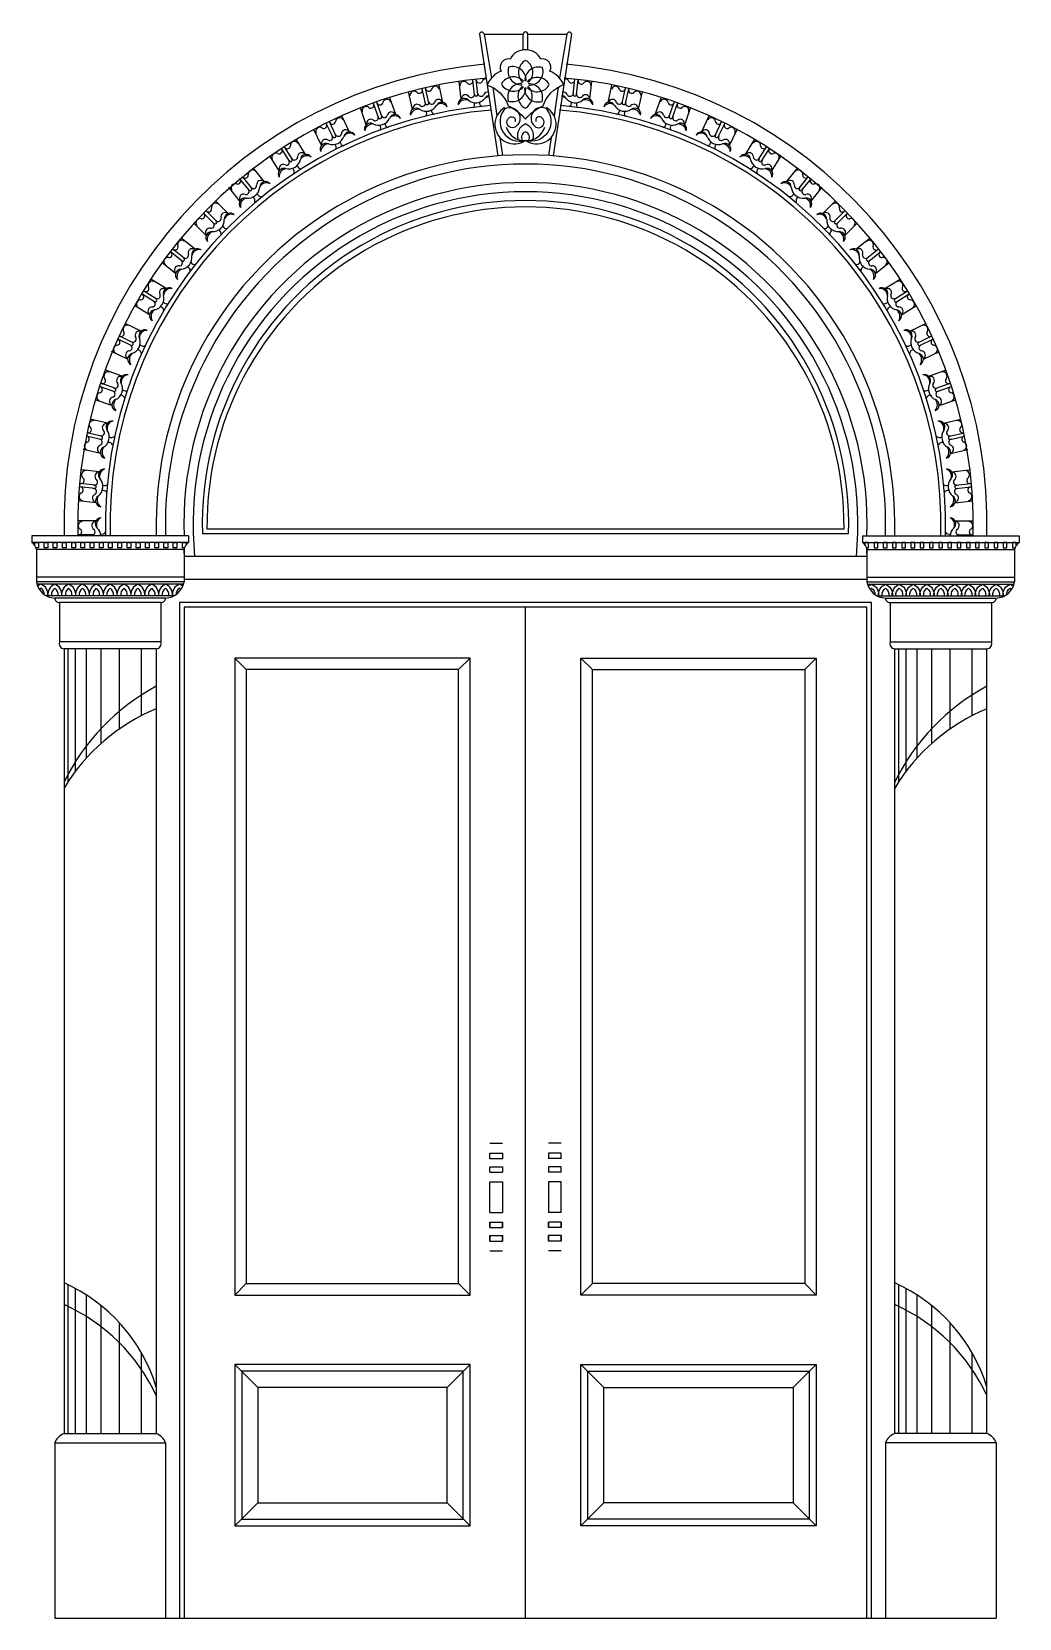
# Model space of a CAD drawing. Header units: metres. Extents: x 19274 to 21421, y 101 to 3549.
import ezdxf

# ---------------------------------------------------------------- set-up
doc = ezdxf.new("R2010")
doc.units = ezdxf.units.M
for name, color, linetype in [('2', 2, 'Continuous'), ('3', 3, 'Continuous'), ('7', 7, 'Continuous')]:
    doc.layers.add(name, color=color, linetype=linetype)

# ---------------------------------------------------------------- blocks, each defined once
blk = doc.blocks.new('FH01F032')
at = {"layer": '2'}
blk.add_line((0, 0), (2558.16, 0), dxfattribs=at)
at = {"layer": '3'}
for p, q in [((1166.35, 4302.78), (1186.73, 4183.89)), ((1272.81, 4260.11), (1272.81, 4302.78)), ((1285.35, 4260.11), (1285.35, 4302.78)), ((1391.81, 4302.78), (1371.43, 4183.87)), ((972.27, 4098.88), (961.51, 4146.02)), ((1007.3, 4114.5), (998.19, 4154.4)), ((1016.43, 4116.73), (1007.36, 4156.49)), ((1054.86, 4117.43), (1044.04, 4164.86)), ((1103.91, 4126.32), (1098.49, 4174.38)), ((1140.46, 4137.92), (1135.88, 4178.59)), ((1149.79, 4139.12), (1145.22, 4179.64)), ((1190.4, 4157.98), (1201.27, 4081.17)), ((1367.96, 4159.38), (1356.89, 4081.17)), ((1408.37, 4139.12), (1412.94, 4179.64)), ((1417.7, 4137.92), (1422.28, 4178.59)), ((1454.25, 4126.32), (1459.67, 4174.38)), ((1503.3, 4117.43), (1514.12, 4164.86)), ((1541.73, 4116.73), (1550.8, 4156.49)), ((1550.86, 4114.5), (1559.97, 4154.4)), ((1585.89, 4098.88), (1596.65, 4146.02)), ((846.37, 4056.87), (830.4, 4102.51)), ((879.42, 4076.31), (865.9, 4114.94)), ((888.25, 4079.55), (874.78, 4118.04)), ((926.36, 4084.55), (910.29, 4130.47)), ((1631.8, 4084.55), (1647.87, 4130.47)), ((1669.91, 4079.55), (1683.38, 4118.04)), ((1678.74, 4076.31), (1692.26, 4114.94)), ((1711.79, 4056.87), (1727.76, 4102.51)), ((755.42, 4023.84), (737.66, 4060.71)), ((763.83, 4028.04), (746.14, 4064.79)), ((801.14, 4037.28), (780.03, 4081.11)), ((1757.02, 4037.28), (1778.13, 4081.11)), ((1794.33, 4028.04), (1812.02, 4064.79)), ((1802.74, 4023.84), (1820.5, 4060.71)), ((681.58, 3976.22), (655.7, 4017.42)), ((724.75, 4000.82), (703.77, 4044.39)), ((1209.63, 4022.1), (1216.55, 3973.23)), ((1348.53, 4022.1), (1341.61, 3973.23)), ((1833.41, 4000.82), (1854.39, 4044.39)), ((1876.58, 3976.22), (1902.46, 4017.42)), ((609.76, 3931.43), (584.03, 3972.38)), ((637.66, 3957.75), (615.88, 3992.4)), ((645.54, 3962.87), (623.85, 3997.4)), ((1912.62, 3962.87), (1934.31, 3997.4)), ((1920.5, 3957.75), (1942.28, 3992.4)), ((1948.4, 3931.43), (1974.13, 3972.38)), ((569.43, 3902.14), (539.09, 3940.18)), ((1988.73, 3902.14), (2019.07, 3940.18)), ((503.07, 3849.59), (472.92, 3887.4)), ((527.85, 3878.86), (502.33, 3910.86)), ((535.11, 3884.84), (509.68, 3916.72)), ((2023.05, 3884.84), (2048.48, 3916.72)), ((2030.31, 3878.86), (2055.83, 3910.86)), ((2055.09, 3849.59), (2085.24, 3887.4)), ((471.52, 3815.97), (437.11, 3850.37)), ((2086.64, 3815.97), (2121.05, 3850.37)), ((432.8, 3788.18), (403.86, 3817.12)), ((439.35, 3794.93), (410.51, 3823.77)), ((2118.81, 3794.93), (2147.65, 3823.77)), ((2125.36, 3788.18), (2154.3, 3817.12)), ((411.46, 3756.32), (377.26, 3790.52)), ((2146.7, 3756.32), (2180.9, 3790.52)), ((345.92, 3686.84), (313.92, 3712.36)), ((351.67, 3694.28), (319.79, 3719.71)), ((381.28, 3718.79), (343.24, 3749.12)), ((2176.88, 3718.79), (2214.92, 3749.12)), ((2206.49, 3694.28), (2238.37, 3719.71)), ((2212.24, 3686.84), (2244.24, 3712.36)), ((328.28, 3652.79), (290.47, 3682.94)), ((2229.88, 3652.79), (2267.69, 3682.94)), ((302.51, 3611.82), (261.31, 3637.7)), ((2255.65, 3611.82), (2296.85, 3637.7)), ((270.95, 3576.11), (236.29, 3597.89)), ((275.83, 3584.15), (241.3, 3605.85)), ((2282.33, 3584.15), (2316.86, 3605.85)), ((2287.21, 3576.11), (2321.87, 3597.89)), ((257.23, 3540.3), (216.28, 3566.03)), ((2300.93, 3540.3), (2341.88, 3566.03)), ((234.91, 3496.41), (191.08, 3517.52)), ((2323.25, 3496.41), (2367.08, 3517.52)), ((207.55, 3457.4), (170.68, 3475.15)), ((211.5, 3465.93), (174.76, 3483.63)), ((2346.66, 3465.93), (2383.4, 3483.63)), ((2350.61, 3457.4), (2387.48, 3475.15)), ((197.93, 3420.28), (154.35, 3441.26)), ((2360.23, 3420.28), (2403.81, 3441.26)), ((183.29, 3374.02), (137.37, 3390.09)), ((2374.87, 3374.02), (2420.79, 3390.09)), ((160.47, 3332.18), (121.84, 3345.7)), ((163.45, 3341.11), (124.95, 3354.58)), ((2394.71, 3341.11), (2433.21, 3354.58)), ((2397.69, 3332.18), (2436.32, 3345.7)), ((155.06, 3294.22), (109.42, 3310.19)), ((2403.1, 3294.22), (2448.74, 3310.19)), ((143.11, 3246.17), (95.68, 3257)), ((2415.05, 3246.17), (2462.48, 3257)), ((125.11, 3202.04), (85.21, 3211.15)), ((127.07, 3211.24), (87.31, 3220.32)), ((2431.09, 3211.24), (2470.85, 3220.32)), ((2433.05, 3202.04), (2472.95, 3211.15)), ((123.99, 3163.71), (76.84, 3174.47)), ((2434.17, 3163.71), (2481.32, 3174.47)), ((121.43, 3114.48), (73.08, 3119.93)), ((2436.73, 3114.48), (2485.08, 3119.93)), ((108.49, 3068.62), (67.82, 3073.2)), ((109.4, 3077.98), (68.87, 3082.55)), ((2448.76, 3077.98), (2489.29, 3082.55)), ((2449.67, 3068.62), (2490.34, 3073.2)), ((111.66, 3030.4), (63.61, 3035.82)), ((2446.5, 3030.4), (2494.55, 3035.82)), ((111.5, 2980.61), (62.85, 2980.61)), ((2446.66, 2980.61), (2495.31, 2980.61)), ((103.63, 2942.99), (62.85, 2942.99)), ((2454.53, 2942.99), (2495.31, 2942.99)), ((363.66, 2921.82), (-62.7, 2921.82)), ((351.12, 2903.01), (-50.16, 2903.01)), ((2194.5, 2921.82), (2620.86, 2921.82)), ((2207.04, 2903.01), (2608.32, 2903.01)), ((351.12, 2827.77), (-50.16, 2827.77)), ((351.12, 2815.23), (-50.16, 2815.23)), ((349.73, 2808.96), (-48.77, 2808.96)), ((2207.04, 2821.5), (351.12, 2821.5)), ((2207.04, 2827.77), (2608.32, 2827.77)), ((2207.04, 2815.23), (2608.32, 2815.23)), ((2208.43, 2808.96), (2606.93, 2808.96)), ((324.54, 2777.61), (-23.58, 2777.61)), ((300.96, 2771.34), (0, 2771.34)), ((2233.62, 2777.61), (2581.74, 2777.61)), ((2257.2, 2771.34), (2558.16, 2771.34)), ((288.42, 2652.21), (12.54, 2652.21)), ((35.08, 2633.4), (35.08, 2270.82)), ((55.08, 2633.4), (55.08, 2299.27)), ((85.08, 2633.4), (85.08, 2335.63)), ((125.08, 2633.4), (125.08, 2375.48)), ((175.08, 2633.4), (175.08, 2415.14)), ((235.08, 2633.4), (235.08, 2451.48)), ((2269.74, 2652.21), (2545.62, 2652.21)), ((2292.28, 2633.4), (2292.28, 2270.82)), ((2312.28, 2633.4), (2312.28, 2299.27)), ((2342.28, 2633.4), (2342.28, 2335.63)), ((2382.28, 2633.4), (2382.28, 2375.48)), ((2432.28, 2633.4), (2432.28, 2415.14)), ((2492.28, 2633.4), (2492.28, 2451.48)), ((35.08, 906.25), (35.08, 501.6)), ((2292.28, 906.25), (2292.28, 501.6)), ((55.08, 896.18), (55.08, 501.6)), ((85.08, 878.64), (85.08, 501.6)), ((2312.28, 896.18), (2312.28, 501.6)), ((2342.28, 878.64), (2342.28, 501.6)), ((125.08, 850), (125.08, 501.6)), ((2382.28, 850), (2382.28, 501.6)), ((175.08, 803.38), (175.08, 501.6)), ((2432.28, 803.38), (2432.28, 501.6)), ((235.08, 721.78), (235.08, 501.6)), ((2492.28, 721.78), (2492.28, 501.6))]:
    blk.add_line(p, q, dxfattribs=at)
blk.add_lwpolyline([(1279.08, 4072.15, -0.13), (1326.82, 4108.09, -0.22), (1382.4, 4166.47, 0.19), (1345.55, 4202.73, 0.62), (1320.48, 4235.44, 0.3), (1279.08, 4260.25, 0.3), (1237.68, 4235.44, 0.62), (1212.61, 4202.73, 0.2), (1175.01, 4164.85, -0.23), (1232.11, 4108.78, -0.1)], format="xyb", close=True, dxfattribs=at)
for points in [[(1287.25, 4172.12, 0.51), (1279.4, 4231.93, 0.51), (1271.56, 4172.12)], [(1273.4, 4175.37, 0.51), (1213.59, 4167.53, 0.51), (1273.4, 4159.69)], [(1280.99, 4176.62, 0.51), (1233.16, 4213.36, 0.51), (1269.9, 4165.52)], [(1288.49, 4164.52, 0.51), (1325.23, 4212.36, 0.51), (1277.4, 4175.62)], [(1284, 4158.27, 0.51), (1343.8, 4166.11, 0.51), (1284, 4173.96)], [(1268.9, 4169.12, 0.51), (1232.16, 4121.29, 0.51), (1279.99, 4158.03)], [(1270.14, 4161.52, 0.51), (1277.99, 4101.71, 0.51), (1285.83, 4161.52)], [(1276.4, 4157.03, 0.51), (1324.23, 4120.28, 0.51), (1287.49, 4168.12)], [(1223.37, 4101.44, 0.75), (1279.08, 4014.05)], [(1223.37, 4101.44, -0.86), (1254.05, 4052.98, -1.02), (1233.63, 4074.99, -0.85), (1250.81, 4065.52, -1.03)], [(1334.79, 4101.44, -0.75), (1279.08, 4014.05)], [(1334.79, 4101.44, 0.86), (1304.11, 4052.98, 1.02), (1324.53, 4074.99, 0.85), (1307.35, 4065.52, 1.03)], [(1300.26, 4017.43, 0.37), (1279.08, 4059.06, 0.37), (1257.9, 4017.43)], [(1287.67, 4014.34, 0.48), (1279.08, 4037.58, 0.48), (1270.49, 4014.34, 0.13)], [(2144.73, 2959.44, 1.01), (413.43, 2959.44), (2144.73, 2959.44)], [(-18.65, 2777.61, 0.34), (-37.62, 2808.96, 0.09), (-46.78, 2803.29, 0.09)], [(18.97, 2777.61, 0.34), (0, 2808.96, 0.34), (-18.97, 2777.61)], [(56.59, 2777.61, 0.34), (37.62, 2808.96, 0.34), (18.65, 2777.61)], [(94.21, 2777.61, 0.34), (75.24, 2808.96, 0.34), (56.27, 2777.61)], [(131.83, 2777.61, 0.34), (112.86, 2808.96, 0.34), (93.89, 2777.61)], [(169.45, 2777.61, 0.34), (150.48, 2808.96, 0.34), (131.51, 2777.61)], [(169.45, 2777.61, 0.34), (150.48, 2808.96, 0.34), (131.51, 2777.61)], [(207.07, 2777.61, 0.34), (188.1, 2808.96, 0.34), (169.13, 2777.61)], [(244.69, 2777.61, 0.34), (225.72, 2808.96, 0.34), (206.75, 2777.61)], [(282.31, 2777.61, 0.34), (263.34, 2808.96, 0.34), (244.37, 2777.61)], [(319.93, 2777.61, 0.34), (300.96, 2808.96, 0.34), (281.99, 2777.61)], [(347.74, 2803.29, 0.09), (338.58, 2808.96, 0.34), (319.61, 2777.61)], [(2210.42, 2803.29, -0.09), (2219.58, 2808.96, -0.34), (2238.55, 2777.61)], [(2238.23, 2777.61, -0.34), (2257.2, 2808.96, -0.34), (2276.17, 2777.61)], [(2275.85, 2777.61, -0.34), (2294.82, 2808.96, -0.34), (2313.79, 2777.61)], [(2313.47, 2777.61, -0.34), (2332.44, 2808.96, -0.34), (2351.41, 2777.61)], [(2351.09, 2777.61, -0.34), (2370.06, 2808.96, -0.34), (2389.03, 2777.61)], [(2388.71, 2777.61, -0.34), (2407.68, 2808.96, -0.34), (2426.65, 2777.61)], [(2388.71, 2777.61, -0.34), (2407.68, 2808.96, -0.34), (2426.65, 2777.61)], [(2426.33, 2777.61, -0.34), (2445.3, 2808.96, -0.34), (2464.27, 2777.61)], [(2463.95, 2777.61, -0.34), (2482.92, 2808.96, -0.34), (2501.89, 2777.61)], [(2501.57, 2777.61, -0.34), (2520.54, 2808.96, -0.34), (2539.51, 2777.61)], [(2539.19, 2777.61, -0.34), (2558.16, 2808.96, -0.34), (2577.13, 2777.61)], [(2576.81, 2777.61, -0.34), (2595.78, 2808.96, -0.09), (2604.94, 2803.29, -0.09)], [(-28.51, 2780.64, 0.26), (-37.62, 2797.72, 0.07), (-41.79, 2794.08)], [(8.85, 2777.61, 0.3), (0, 2797.72, 0.3), (-8.85, 2777.61, 0.28)], [(46.47, 2777.61, 0.3), (37.62, 2797.72, 0.3), (28.77, 2777.61, 0.28)], [(84.09, 2777.61, 0.3), (75.24, 2797.72, 0.3), (66.39, 2777.61, 0.28)], [(121.71, 2777.61, 0.3), (112.86, 2797.72, 0.3), (104.01, 2777.61, 0.28)], [(159.33, 2777.61, 0.3), (150.48, 2797.72, 0.3), (141.63, 2777.61, 0.28)], [(159.33, 2777.61, 0.3), (150.48, 2797.72, 0.3), (141.63, 2777.61, 0.28)], [(196.95, 2777.61, 0.3), (188.1, 2797.72, 0.3), (179.25, 2777.61, 0.28)], [(234.57, 2777.61, 0.3), (225.72, 2797.72, 0.3), (216.87, 2777.61, 0.28)], [(272.19, 2777.61, 0.3), (263.34, 2797.72, 0.3), (254.49, 2777.61, 0.28)], [(309.81, 2777.61, 0.3), (300.96, 2797.72, 0.3), (292.11, 2777.61, 0.28)], [(342.75, 2794.08, 0.07), (338.58, 2797.72, 0.26), (329.47, 2780.64)], [(2215.41, 2794.08, -0.07), (2219.58, 2797.72, -0.26), (2228.69, 2780.64)], [(2248.35, 2777.61, -0.3), (2257.2, 2797.72, -0.3), (2266.05, 2777.61, -0.28)], [(2285.97, 2777.61, -0.3), (2294.82, 2797.72, -0.3), (2303.67, 2777.61, -0.28)], [(2323.59, 2777.61, -0.3), (2332.44, 2797.72, -0.3), (2341.29, 2777.61, -0.28)], [(2361.21, 2777.61, -0.3), (2370.06, 2797.72, -0.3), (2378.91, 2777.61, -0.28)], [(2398.83, 2777.61, -0.3), (2407.68, 2797.72, -0.3), (2416.53, 2777.61, -0.28)], [(2398.83, 2777.61, -0.3), (2407.68, 2797.72, -0.3), (2416.53, 2777.61, -0.28)], [(2436.45, 2777.61, -0.3), (2445.3, 2797.72, -0.3), (2454.15, 2777.61, -0.28)], [(2474.07, 2777.61, -0.3), (2482.92, 2797.72, -0.3), (2491.77, 2777.61, -0.28)], [(2511.69, 2777.61, -0.3), (2520.54, 2797.72, -0.3), (2529.39, 2777.61, -0.28)], [(2549.31, 2777.61, -0.3), (2558.16, 2797.72, -0.3), (2567.01, 2777.61, -0.28)], [(2586.67, 2780.64, -0.26), (2595.78, 2797.72, -0.07), (2599.95, 2794.08)]]:
    blk.add_lwpolyline(points, format="xyb", dxfattribs=at)
for points in [[(-54.37, 2914.24), (-54.37, 2921.82), (-44.34, 2921.82), (-44.34, 2907.63), (-51.14, 2907.63)], [(352.1, 2907.63), (346.91, 2907.63), (346.91, 2921.82), (356.94, 2921.82), (356.94, 2916.33)], [(2206.06, 2907.63), (2211.25, 2907.63), (2211.25, 2921.82), (2201.22, 2921.82), (2201.22, 2916.33)], [(2612.53, 2914.24), (2612.53, 2921.82), (2602.5, 2921.82), (2602.5, 2907.63), (2609.3, 2907.63)], [(2219.58, 0), (2219.58, 2758.8), (338.58, 2758.8), (338.58, 0)], [(2207.04, 0), (2207.04, 2746.26), (351.12, 2746.26), (351.12, 0)]]:
    blk.add_lwpolyline(points, dxfattribs=at)
for points in [[(-29.29, 2921.82), (-19.26, 2921.82), (-19.26, 2907.63), (-29.29, 2907.63)], [(-4.21, 2921.82), (5.82, 2921.82), (5.82, 2907.63), (-4.21, 2907.63)], [(20.87, 2921.82), (30.9, 2921.82), (30.9, 2907.63), (20.87, 2907.63)], [(45.95, 2921.82), (55.98, 2921.82), (55.98, 2907.63), (45.95, 2907.63)], [(71.03, 2921.82), (81.06, 2921.82), (81.06, 2907.63), (71.03, 2907.63)], [(96.11, 2921.82), (106.14, 2921.82), (106.14, 2907.63), (96.11, 2907.63)], [(121.19, 2921.82), (131.22, 2921.82), (131.22, 2907.63), (121.19, 2907.63)], [(146.27, 2921.82), (156.3, 2921.82), (156.3, 2907.63), (146.27, 2907.63)], [(171.35, 2921.82), (181.38, 2921.82), (181.38, 2907.63), (171.35, 2907.63)], [(196.43, 2921.82), (206.46, 2921.82), (206.46, 2907.63), (196.43, 2907.63)], [(221.51, 2921.82), (231.54, 2921.82), (231.54, 2907.63), (221.51, 2907.63)], [(246.59, 2921.82), (256.62, 2921.82), (256.62, 2907.63), (246.59, 2907.63)], [(271.67, 2921.82), (281.7, 2921.82), (281.7, 2907.63), (271.67, 2907.63)], [(296.75, 2921.82), (306.78, 2921.82), (306.78, 2907.63), (296.75, 2907.63)], [(321.83, 2921.82), (331.86, 2921.82), (331.86, 2907.63), (321.83, 2907.63)], [(2236.33, 2921.82), (2226.3, 2921.82), (2226.3, 2907.63), (2236.33, 2907.63)], [(2261.41, 2921.82), (2251.38, 2921.82), (2251.38, 2907.63), (2261.41, 2907.63)], [(2286.49, 2921.82), (2276.46, 2921.82), (2276.46, 2907.63), (2286.49, 2907.63)], [(2311.57, 2921.82), (2301.54, 2921.82), (2301.54, 2907.63), (2311.57, 2907.63)], [(2336.65, 2921.82), (2326.62, 2921.82), (2326.62, 2907.63), (2336.65, 2907.63)], [(2361.73, 2921.82), (2351.7, 2921.82), (2351.7, 2907.63), (2361.73, 2907.63)], [(2386.81, 2921.82), (2376.78, 2921.82), (2376.78, 2907.63), (2386.81, 2907.63)], [(2411.89, 2921.82), (2401.86, 2921.82), (2401.86, 2907.63), (2411.89, 2907.63)], [(2436.97, 2921.82), (2426.94, 2921.82), (2426.94, 2907.63), (2436.97, 2907.63)], [(2462.05, 2921.82), (2452.02, 2921.82), (2452.02, 2907.63), (2462.05, 2907.63)], [(2487.13, 2921.82), (2477.1, 2921.82), (2477.1, 2907.63), (2487.13, 2907.63)], [(2512.21, 2921.82), (2502.18, 2921.82), (2502.18, 2907.63), (2512.21, 2907.63)], [(2537.29, 2921.82), (2527.26, 2921.82), (2527.26, 2907.63), (2537.29, 2907.63)], [(2562.37, 2921.82), (2552.34, 2921.82), (2552.34, 2907.63), (2562.37, 2907.63)], [(2587.45, 2921.82), (2577.42, 2921.82), (2577.42, 2907.63), (2587.45, 2907.63)], [(520.41, 909.15), (1097.25, 909.15), (1097.25, 2576.97), (520.41, 2576.97)], [(2037.75, 909.15), (1460.91, 909.15), (1460.91, 2576.97), (2037.75, 2576.97)], [(507.87, 269.61), (1109.79, 269.61), (1109.79, 670.89), (507.87, 670.89)], [(2050.29, 269.61), (1448.37, 269.61), (1448.37, 670.89), (2050.29, 670.89)]]:
    blk.add_lwpolyline(points, close=True, dxfattribs=at)
for centre, radius, start, end in [((1171.62, 4170.26), 11.34, 75.61, 156.52), ((1386.54, 4170.26), 11.34, 23.48, 104.39), ((976.38, 4136.82), 11.34, 42.77, 188.71), ((990.39, 4150.75), 8.44, 227.62, 17.19), ((1015.97, 4156.59), 8.44, 188.53, 338.1), ((1034.64, 4150.12), 11.34, 17, 162.95), ((1112.23, 4163.57), 11.34, 36.34, 182.28), ((1116.31, 4127.35), 11.34, 36.34, 182.28), ((1127.72, 4175.84), 8.44, 221.19, 10.76), ((1131.8, 4139.63), 8.44, 221.19, 10.76), ((1145, 4139.46), 4.8, 174.21, 18.53), ((1153.79, 4178.78), 8.44, 182.1, 331.67), ((1157.87, 4142.57), 8.44, 182.1, 331.67), ((1175.7, 4134.05), 11.34, 69.82, 156.52), ((1382.46, 4134.05), 11.34, 23.48, 110.18), ((1400.29, 4142.57), 8.44, 208.33, 357.9), ((1404.37, 4178.78), 8.44, 208.33, 357.9), ((1413.16, 4139.46), 4.8, 161.47, 5.79), ((1426.36, 4139.63), 8.44, 169.24, 318.81), ((1430.44, 4175.84), 8.44, 169.24, 318.81), ((1441.85, 4127.35), 11.34, 357.72, 143.66), ((1445.93, 4163.57), 11.34, 357.72, 143.66), ((1523.52, 4150.12), 11.34, 17.05, 163), ((1542.19, 4156.59), 8.44, 201.9, 351.47), ((1567.77, 4150.75), 8.44, 162.81, 312.38), ((1581.78, 4136.82), 11.34, 351.29, 137.23), ((1279.08, 2971.57), 1129.01, 94.71, 181.57), ((846.19, 4095.03), 11.34, 49.2, 195.14), ((858.56, 4110.44), 8.44, 234.04, 23.62), ((883.32, 4119.11), 8.44, 194.96, 344.53), ((902.61, 4114.76), 11.34, 23.43, 169.37), ((981.89, 4086.15), 15.95, 53.48, 191.93), ((988.03, 4076.58), 22.64, 81.5, 163.91), ((984.48, 4101.29), 11.34, 42.77, 188.71), ((1009.29, 4125.53), 32.04, 236.01, 329.7), ((998.5, 4115.23), 8.44, 227.62, 17.19), ((1011.64, 4116.53), 4.8, 180.64, 24.96), ((1024.08, 4121.06), 8.44, 188.53, 338.1), ((1034.67, 4095.09), 11.09, 170.42, 249.89), ((1042.75, 4114.59), 11.34, 17, 162.95), ((1051.06, 4101.94), 15.95, 13.78, 152.23), ((1050.17, 4094.62), 19.8, 34.16, 131.86), ((1112.04, 4112.6), 15.95, 47.05, 185.5), ((1117.07, 4102.4), 22.64, 75.07, 157.48), ((1143.67, 4148.67), 32.04, 229.58, 323.28), ((1129.77, 4111.55), 11.09, 309.4, 28.86), ((1165.49, 4115.58), 11.09, 163.99, 243.46), ((1182.54, 4120.55), 15.95, 96.33, 145.8), ((1180.83, 4113.37), 19.8, 88.81, 125.43), ((1248.96, 4057.79), 53.11, 120.2, 304.55), ((1309.2, 4057.79), 53.11, 235.45, 59.8), ((1279.08, 2971.57), 1129.01, 358.43, 85.29), ((1377.33, 4113.37), 19.8, 54.57, 91.19), ((1375.62, 4120.55), 15.95, 34.2, 83.67), ((1414.49, 4148.67), 32.04, 216.72, 310.42), ((1392.67, 4115.58), 11.09, 296.54, 16.01), ((1428.39, 4111.55), 11.09, 151.14, 230.6), ((1446.12, 4112.6), 15.95, 354.5, 132.95), ((1441.09, 4102.4), 22.64, 22.52, 104.93), ((1507.1, 4101.94), 15.95, 27.77, 166.22), ((1507.99, 4094.62), 19.8, 48.14, 145.84), ((1515.41, 4114.59), 11.34, 17.05, 163), ((1548.87, 4125.53), 32.04, 210.3, 303.99), ((1534.08, 4121.06), 8.44, 201.9, 351.47), ((1523.49, 4095.09), 11.09, 290.11, 9.58), ((1546.52, 4116.53), 4.8, 155.04, 359.36), ((1559.66, 4115.23), 8.44, 162.81, 312.38), ((1573.68, 4101.29), 11.34, 351.29, 137.23), ((1576.27, 4086.15), 15.95, 348.07, 126.52), ((1570.13, 4076.58), 22.64, 16.09, 98.5), ((1655.55, 4114.76), 11.34, 10.63, 156.57), ((1674.84, 4119.11), 8.44, 195.47, 345.04), ((1699.6, 4110.44), 8.44, 156.38, 305.96), ((1711.97, 4095.03), 11.34, 344.86, 130.8), ((730.87, 4055.42), 8.44, 240.47, 30.04), ((754.51, 4066.8), 8.44, 201.38, 350.96), ((774.15, 4064.65), 11.34, 29.86, 175.8), ((857.35, 4045.3), 15.95, 59.91, 198.36), ((864.52, 4036.48), 22.64, 87.93, 170.34), ((858.23, 4060.63), 11.34, 49.2, 195.14), ((880.17, 4087.5), 32.04, 242.44, 336.13), ((870.6, 4076.05), 8.44, 234.04, 23.62), ((883.51, 4078.82), 4.8, 187.07, 31.39), ((874.87, 4048.22), 11.09, 322.26, 41.72), ((895.36, 4084.71), 8.44, 194.96, 344.53), ((908.79, 4060.09), 11.09, 176.85, 256.31), ((914.64, 4080.37), 11.34, 23.43, 169.37), ((924.32, 4068.73), 15.95, 20.21, 158.66), ((924.25, 4061.36), 19.8, 40.59, 138.29), ((999.63, 4087.09), 11.09, 315.83, 35.29), ((1558.53, 4087.09), 11.09, 144.71, 224.17), ((1633.84, 4068.73), 15.95, 21.34, 159.79), ((1633.91, 4061.36), 19.8, 41.71, 139.41), ((1643.52, 4080.37), 11.34, 10.63, 156.57), ((1677.99, 4087.5), 32.04, 203.87, 297.56), ((1649.37, 4060.09), 11.09, 283.69, 3.15), ((1662.8, 4084.71), 8.44, 195.47, 345.04), ((1674.65, 4078.82), 4.8, 148.61, 352.93), ((1683.29, 4048.22), 11.09, 138.28, 217.74), ((1687.56, 4076.05), 8.44, 156.38, 305.96), ((1699.93, 4060.63), 11.34, 344.86, 130.8), ((1700.81, 4045.3), 15.95, 341.64, 120.09), ((1693.64, 4036.48), 22.64, 9.66, 92.07), ((1784.01, 4064.65), 11.34, 4.2, 150.14), ((1803.65, 4066.8), 8.44, 189.04, 338.62), ((1827.29, 4055.42), 8.44, 149.96, 299.53), ((651.7, 4000.4), 11.34, 36.29, 182.23), ((720.31, 4038.72), 11.34, 55.63, 201.57), ((736.12, 4005.89), 11.34, 55.63, 201.57), ((746.68, 4022.59), 8.44, 240.47, 30.04), ((754.91, 4035.04), 32.04, 248.87, 342.56), ((759.2, 4026.79), 4.8, 193.5, 37.81), ((770.32, 4033.97), 8.44, 201.38, 350.96), ((786.42, 4011.01), 11.09, 183.28, 262.74), ((789.96, 4031.82), 11.34, 29.86, 175.8), ((800.88, 4021.33), 15.95, 26.64, 165.09), ((801.64, 4014), 19.8, 47.02, 144.71), ((1276.56, 4066.32), 52.33, 197.9, 272.76), ((1281.6, 4066.32), 52.33, 267.24, 342.1), ((1757.28, 4021.33), 15.95, 14.91, 153.36), ((1756.52, 4014), 19.8, 35.29, 132.98), ((1768.2, 4031.82), 11.34, 4.2, 150.14), ((1803.25, 4035.04), 32.04, 197.44, 291.13), ((1771.74, 4011.01), 11.09, 277.26, 356.72), ((1787.84, 4033.97), 8.44, 189.04, 338.62), ((1798.96, 4026.79), 4.8, 142.19, 346.5), ((1811.48, 4022.59), 8.44, 149.96, 299.53), ((1822.04, 4005.89), 11.34, 338.43, 124.37), ((1837.85, 4038.72), 11.34, 338.43, 124.37), ((1906.46, 4000.4), 11.34, 357.77, 143.71), ((601.1, 3968.6), 11.34, 62.05, 208), ((609.72, 3986.38), 8.44, 246.9, 36.47), ((631.94, 4000.34), 8.44, 207.81, 357.38), ((651.32, 3969.48), 8.44, 207.81, 357.38), ((671.09, 3969.54), 11.34, 36.29, 182.23), ((683.11, 3960.35), 15.95, 33.07, 171.52), ((684.68, 3953.14), 19.8, 53.45, 151.14), ((736.96, 3990.55), 15.95, 66.34, 204.79), ((745.08, 3982.59), 22.64, 94.36, 176.77), ((754.04, 3995.42), 11.09, 328.69, 48.15), ((1804.12, 3995.42), 11.09, 131.85, 211.31), ((1821.2, 3990.55), 15.95, 335.21, 113.66), ((1813.08, 3982.59), 22.64, 3.23, 85.64), ((1875.05, 3960.35), 15.95, 8.48, 146.93), ((1873.48, 3953.14), 19.8, 28.86, 126.55), ((1887.07, 3969.54), 11.34, 357.77, 143.71), ((1906.84, 3969.48), 8.44, 182.62, 332.19), ((1926.22, 4000.34), 8.44, 182.62, 332.19), ((1948.44, 3986.38), 8.44, 143.53, 293.1), ((1957.06, 3968.6), 11.34, 332, 117.95), ((1279.08, 2971.51), 978.59, 358.24, 181.76), ((537.03, 3922.82), 11.34, 42.72, 188.66), ((623.04, 3922.6), 15.95, 72.77, 211.22), ((620.48, 3937.74), 11.34, 62.05, 208), ((632, 3915.6), 22.64, 100.78, 183.2), ((629.11, 3955.53), 8.44, 246.9, 36.47), ((635.89, 3968.82), 32.04, 255.3, 348.99), ((641.09, 3961.1), 4.8, 199.93, 44.24), ((639.47, 3929.35), 11.09, 335.11, 54.58), ((669.9, 3948.47), 11.09, 189.71, 269.17), ((1888.26, 3948.47), 11.09, 270.83, 350.29), ((1922.27, 3968.82), 32.04, 191.01, 284.7), ((1918.69, 3929.35), 11.09, 125.42, 204.89), ((1917.07, 3961.1), 4.8, 135.76, 340.07), ((1929.05, 3955.53), 8.44, 143.53, 293.1), ((1926.16, 3915.6), 22.64, 356.8, 79.22), ((1935.12, 3922.6), 15.95, 328.78, 107.23), ((1937.68, 3937.74), 11.34, 332, 117.95), ((2021.13, 3922.82), 11.34, 351.34, 137.28), ((1279.08, 2971.51), 928.43, 358.09, 181.91), ((490.3, 3885.55), 11.34, 68.48, 214.43), ((496.88, 3904.19), 8.44, 253.33, 42.9), ((517.39, 3920.55), 8.44, 214.24, 3.81), ((519.6, 3875.7), 8.44, 253.33, 42.9), ((524.85, 3889.67), 32.04, 261.72, 355.42), ((530.88, 3882.58), 4.8, 206.36, 50.67), ((540.11, 3892.06), 8.44, 214.24, 3.81), ((559.75, 3894.33), 11.34, 42.72, 188.66), ((572.73, 3886.54), 15.95, 39.5, 177.95), ((575.09, 3879.55), 19.8, 59.87, 157.57), ((1985.43, 3886.54), 15.95, 2.05, 140.5), ((1983.07, 3879.55), 19.8, 22.43, 120.13), ((1998.41, 3894.33), 11.34, 351.34, 137.28), ((2033.31, 3889.67), 32.04, 184.58, 278.28), ((2018.05, 3892.06), 8.44, 176.19, 325.76), ((2027.28, 3882.58), 4.8, 129.33, 333.64), ((2038.56, 3875.7), 8.44, 137.1, 286.67), ((2040.77, 3920.55), 8.44, 176.19, 325.76), ((2061.28, 3904.19), 8.44, 137.1, 286.67), ((2067.86, 3885.55), 11.34, 325.57, 111.52), ((1279.08, 2971.51), 903.35, 354.45, 185.55), ((437, 3832.89), 11.34, 49.15, 195.09), ((517.25, 3842.3), 15.95, 79.2, 217.64), ((513.02, 3857.06), 11.34, 68.48, 214.43), ((526.94, 3836.34), 22.64, 107.21, 189.63), ((532.83, 3850.85), 11.09, 341.54, 61.01), ((560.93, 3873.25), 11.09, 196.14, 275.6), ((1997.23, 3873.25), 11.09, 264.4, 343.86), ((2025.33, 3850.85), 11.09, 118.99, 198.46), ((2040.91, 3842.3), 15.95, 322.36, 100.8), ((2031.22, 3836.34), 22.64, 350.37, 72.79), ((2045.14, 3857.06), 11.34, 325.57, 111.52), ((2121.16, 3832.89), 11.34, 344.91, 130.85), ((394.74, 3790.63), 11.34, 74.91, 220.85), ((399.2, 3809.88), 8.44, 259.76, 49.33), ((417.75, 3828.43), 8.44, 220.67, 10.24), ((428.62, 3798.58), 32.04, 268.15, 1.85), ((435.4, 3792.21), 4.8, 212.78, 57.1), ((443.52, 3802.67), 8.44, 220.67, 10.24), ((462.77, 3807.12), 11.34, 49.15, 195.09), ((476.54, 3800.83), 15.95, 45.93, 184.38), ((479.67, 3794.16), 19.8, 66.3, 164), ((2081.62, 3800.83), 15.95, 355.62, 134.07), ((2078.49, 3794.16), 19.8, 16, 113.7), ((2095.39, 3807.12), 11.34, 344.91, 130.85), ((2129.54, 3798.58), 32.04, 178.15, 271.85), ((2114.64, 3802.67), 8.44, 169.76, 319.33), ((2122.76, 3792.21), 4.8, 122.9, 327.22), ((2140.41, 3828.43), 8.44, 169.76, 319.33), ((2158.96, 3809.88), 8.44, 130.67, 280.24), ((2163.42, 3790.63), 11.34, 319.15, 105.09), ((420.51, 3764.86), 11.34, 74.91, 220.85), ((426.37, 3750.66), 15.95, 85.62, 224.07), ((436.66, 3745.83), 22.64, 113.64, 196.06), ((424.97, 3784.12), 8.44, 259.76, 49.33), ((440.89, 3760.9), 11.09, 347.97, 67.44), ((466.3, 3786.31), 11.09, 202.56, 282.03), ((2091.86, 3786.31), 11.09, 257.97, 337.44), ((2117.27, 3760.9), 11.09, 112.56, 192.03), ((2133.19, 3784.12), 8.44, 130.67, 280.24), ((2131.79, 3750.66), 15.95, 315.93, 94.38), ((2121.5, 3745.83), 22.64, 343.94, 66.36), ((2137.65, 3764.86), 11.34, 319.15, 105.09), ((310.1, 3704.64), 8.44, 266.19, 55.76), ((326.45, 3725.15), 8.44, 227.1, 16.67), ((345.09, 3731.74), 11.34, 55.57, 201.52), ((373.58, 3709.02), 11.34, 55.57, 201.52), ((387.97, 3704.31), 15.95, 52.36, 190.8), ((391.83, 3698.03), 19.8, 72.73, 170.43), ((2170.19, 3704.31), 15.95, 349.2, 127.64), ((2166.33, 3698.03), 19.8, 9.57, 107.27), ((2184.58, 3709.02), 11.34, 338.48, 124.43), ((2213.07, 3731.74), 11.34, 338.48, 124.43), ((2231.71, 3725.15), 8.44, 163.33, 312.9), ((2248.06, 3704.64), 8.44, 124.24, 273.81), ((307.83, 3685.01), 11.34, 81.34, 227.28), ((336.32, 3662.29), 11.34, 81.34, 227.28), ((343.73, 3648.84), 15.95, 92.05, 230.5), ((354.5, 3645.19), 22.64, 120.07, 202.48), ((338.59, 3681.92), 8.44, 266.19, 55.76), ((340.6, 3696.71), 32.04, 274.58, 8.28), ((348.05, 3691.14), 4.8, 219.21, 63.53), ((354.94, 3702.43), 8.44, 227.1, 16.67), ((357.01, 3660.63), 11.09, 354.4, 73.86), ((379.42, 3688.73), 11.09, 208.99, 288.46), ((2178.74, 3688.73), 11.09, 251.54, 331.01), ((2217.56, 3696.71), 32.04, 171.72, 265.42), ((2201.15, 3660.63), 11.09, 106.14, 185.6), ((2203.22, 3702.43), 8.44, 163.33, 312.9), ((2210.11, 3691.14), 4.8, 116.47, 320.79), ((2219.57, 3681.92), 8.44, 124.24, 273.81), ((2214.43, 3648.84), 15.95, 309.5, 87.95), ((2203.66, 3645.19), 22.64, 337.52, 59.93), ((2221.84, 3662.29), 11.34, 312.72, 98.66), ((2250.33, 3685.01), 11.34, 312.72, 98.66), ((265.1, 3620.64), 11.34, 62, 207.95), ((2293.06, 3620.64), 11.34, 332.05, 118), ((233.3, 3570.03), 11.34, 87.77, 233.71), ((233.36, 3589.8), 8.44, 272.62, 62.19), ((247.31, 3612.01), 8.44, 233.53, 23.1), ((264.21, 3570.41), 8.44, 272.62, 62.19), ((272.58, 3580.62), 4.8, 225.64, 69.96), ((264.55, 3585.33), 32.04, 281.01, 14.7), ((278.17, 3592.62), 8.44, 233.53, 23.1), ((295.95, 3601.25), 11.34, 62, 207.95), ((310.77, 3598.18), 15.95, 58.78, 197.23), ((315.31, 3592.37), 19.8, 79.16, 176.86), ((2247.39, 3598.18), 15.95, 342.77, 121.22), ((2242.85, 3592.37), 19.8, 3.14, 100.84), ((2262.21, 3601.25), 11.34, 332.05, 118), ((2293.61, 3585.33), 32.04, 165.3, 258.99), ((2279.99, 3592.62), 8.44, 156.9, 306.47), ((2285.58, 3580.62), 4.8, 110.04, 314.36), ((2293.95, 3570.41), 8.44, 117.81, 267.38), ((2310.85, 3612.01), 8.44, 156.9, 306.47), ((2324.8, 3589.8), 8.44, 117.81, 267.38), ((2324.86, 3570.03), 11.34, 306.29, 92.23), ((264.15, 3550.64), 11.34, 87.77, 233.71), ((273.02, 3538.11), 15.95, 98.48, 236.93), ((284.14, 3535.68), 22.64, 126.5, 208.91), ((284.9, 3551.32), 11.09, 0.83, 80.29), ((304.02, 3581.75), 11.09, 215.42, 294.89), ((2254.14, 3581.75), 11.09, 245.11, 324.58), ((2273.26, 3551.32), 11.09, 99.71, 179.17), ((2285.14, 3538.11), 15.95, 303.07, 81.52), ((2274.02, 3535.68), 22.64, 331.09, 53.5), ((2294.01, 3550.64), 11.34, 306.29, 92.23), ((180.05, 3490.42), 8.44, 239.96, 29.53), ((196.75, 3500.98), 11.34, 68.43, 214.37), ((229.58, 3485.17), 11.34, 68.43, 214.37), ((244.65, 3483.79), 15.95, 65.21, 203.66), ((249.82, 3478.52), 19.8, 85.59, 183.29), ((2313.51, 3483.79), 15.95, 336.34, 114.79), ((2308.34, 3478.52), 19.8, 356.71, 94.41), ((2328.58, 3485.17), 11.34, 325.63, 111.57), ((2361.41, 3500.98), 11.34, 325.63, 111.57), ((2378.11, 3490.42), 8.44, 150.47, 300.04), ((170.82, 3447.14), 11.34, 94.2, 240.14), ((168.66, 3466.78), 8.44, 279.04, 68.62), ((201.49, 3450.97), 8.44, 279.04, 68.62), ((208.67, 3462.06), 4.8, 232.07, 76.39), ((212.88, 3474.61), 8.44, 239.96, 29.53), ((200.16, 3465.84), 32.04, 287.44, 21.13), ((239.79, 3466.7), 11.09, 221.85, 301.31), ((2318.37, 3466.7), 11.09, 238.69, 318.15), ((2358, 3465.84), 32.04, 158.87, 252.56), ((2345.28, 3474.61), 8.44, 150.47, 300.04), ((2349.49, 3462.06), 4.8, 103.61, 307.93), ((2356.67, 3450.97), 8.44, 111.38, 260.96), ((2389.5, 3466.78), 8.44, 111.38, 260.96), ((2387.34, 3447.14), 11.34, 299.86, 85.8), ((203.65, 3431.33), 11.34, 94.2, 240.14), ((213.87, 3419.86), 15.95, 104.91, 243.36), ((225.18, 3418.7), 22.64, 132.93, 215.34), ((224.19, 3434.32), 11.09, 7.26, 86.72), ((2333.97, 3434.32), 11.09, 93.28, 172.74), ((2344.29, 3419.86), 15.95, 296.64, 75.09), ((2332.98, 3418.7), 22.64, 324.66, 47.07), ((2354.51, 3431.33), 11.34, 299.86, 85.8), ((129.44, 3361.92), 8.44, 246.38, 35.96), ((144.86, 3374.29), 11.34, 74.86, 220.8), ((179.26, 3362.25), 11.34, 74.86, 220.8), ((194.39, 3362.56), 15.95, 71.64, 210.09), ((200.11, 3357.91), 19.8, 92.02, 189.71), ((2363.77, 3362.56), 15.95, 329.91, 108.36), ((2358.05, 3357.91), 19.8, 350.29, 87.98), ((2378.9, 3362.25), 11.34, 319.2, 105.14), ((2413.3, 3374.29), 11.34, 319.2, 105.14), ((2428.72, 3361.92), 8.44, 144.04, 293.62), ((125.12, 3317.88), 11.34, 100.63, 246.57), ((120.78, 3337.16), 8.44, 285.47, 75.04), ((155.17, 3325.12), 8.44, 285.47, 75.04), ((161.06, 3336.94), 4.8, 238.5, 82.81), ((163.84, 3349.88), 8.44, 246.38, 35.96), ((152.19, 3339.74), 32.04, 293.87, 27.56), ((179.6, 3311.11), 11.09, 13.69, 93.15), ((191.47, 3345.04), 11.09, 228.28, 307.74), ((2366.69, 3345.04), 11.09, 232.26, 311.72), ((2378.56, 3311.11), 11.09, 86.85, 166.31), ((2405.97, 3339.74), 32.04, 152.44, 246.13), ((2394.32, 3349.88), 8.44, 144.04, 293.62), ((2397.1, 3336.94), 4.8, 97.19, 301.5), ((2402.99, 3325.12), 8.44, 104.96, 254.53), ((2437.38, 3337.16), 8.44, 104.96, 254.53), ((2433.04, 3317.88), 11.34, 293.43, 79.37), ((159.52, 3305.84), 11.34, 100.63, 246.57), ((170.95, 3295.59), 15.95, 111.34, 249.79), ((182.33, 3295.7), 22.64, 139.36, 221.77), ((2387.21, 3295.59), 15.95, 290.21, 68.66), ((2375.83, 3295.7), 22.64, 318.23, 40.64), ((2398.64, 3305.84), 11.34, 293.43, 79.37), ((90.95, 3228.12), 8.44, 252.81, 42.38), ((104.89, 3242.13), 11.34, 81.29, 227.23), ((140.41, 3234.03), 11.34, 81.29, 227.23), ((155.42, 3236.03), 15.95, 78.07, 216.52), ((161.62, 3232.04), 19.8, 98.45, 196.14), ((2402.74, 3236.03), 15.95, 323.48, 101.93), ((2396.54, 3232.04), 19.8, 343.86, 81.55), ((2417.75, 3234.03), 11.34, 312.77, 98.71), ((2453.27, 3242.13), 11.34, 312.77, 98.71), ((2467.21, 3228.12), 8.44, 137.62, 287.19), ((91.59, 3183.87), 11.34, 107.05, 253), ((85.11, 3202.54), 8.44, 291.9, 81.47), ((120.64, 3194.43), 8.44, 291.9, 81.47), ((125.17, 3206.84), 4.8, 244.93, 89.24), ((126.48, 3220.01), 8.44, 252.81, 42.38), ((116.04, 3208.63), 32.04, 300.3, 33.99), ((146.48, 3183.25), 11.09, 20.11, 99.58), ((154.47, 3218.29), 11.09, 234.71, 314.17), ((2403.69, 3218.29), 11.09, 225.83, 305.29), ((2411.68, 3183.25), 11.09, 80.42, 159.89), ((2442.12, 3208.63), 32.04, 146.01, 239.7), ((2431.68, 3220.01), 8.44, 137.62, 287.19), ((2432.99, 3206.84), 4.8, 90.76, 295.07), ((2437.52, 3194.43), 8.44, 98.53, 248.1), ((2473.05, 3202.54), 8.44, 98.53, 248.1), ((2466.57, 3183.87), 11.34, 287, 72.95), ((127.11, 3175.76), 11.34, 107.05, 253), ((139.63, 3166.85), 15.95, 117.77, 256.22), ((150.91, 3168.24), 22.64, 145.78, 228.2), ((2418.53, 3166.85), 15.95, 283.78, 62.23), ((2407.25, 3168.24), 22.64, 311.8, 34.22), ((2431.05, 3175.76), 11.34, 287, 72.95), ((83.9, 3106.19), 11.34, 87.72, 233.66), ((120.11, 3102.11), 11.34, 87.72, 233.66), ((134.79, 3105.78), 15.95, 84.5, 222.95), ((141.41, 3102.52), 19.8, 104.87, 202.57), ((2416.75, 3102.52), 19.8, 337.43, 75.13), ((2423.37, 3105.78), 15.95, 317.05, 95.5), ((2438.05, 3102.11), 11.34, 306.34, 92.28), ((2474.26, 3106.19), 11.34, 306.34, 92.28), ((68.68, 3064.63), 8.44, 298.33, 87.9), ((71.62, 3090.7), 8.44, 259.24, 48.81), ((104.89, 3060.55), 8.44, 298.33, 87.9), ((107.83, 3086.62), 8.44, 259.24, 48.81), ((108, 3073.39), 4.8, 251.36, 95.67), ((98.73, 3074.14), 32.04, 306.72, 40.42), ((131.82, 3052.33), 11.09, 26.54, 106.01), ((135.85, 3088.05), 11.09, 241.14, 320.6), ((2422.31, 3088.05), 11.09, 219.4, 298.86), ((2426.34, 3052.33), 11.09, 73.99, 153.46), ((2459.43, 3074.14), 32.04, 139.58, 233.28), ((2450.33, 3086.62), 8.44, 131.19, 280.76), ((2453.27, 3060.55), 8.44, 92.1, 241.67), ((2450.16, 3073.39), 4.8, 84.33, 288.64), ((2486.54, 3090.7), 8.44, 131.19, 280.76), ((2489.48, 3064.63), 8.44, 92.1, 241.67), ((77.21, 3046.8), 11.34, 113.48, 259.43), ((113.42, 3042.72), 11.34, 113.48, 259.43), ((126.85, 3035.27), 15.95, 124.2, 262.64), ((137.91, 3037.91), 22.64, 152.21, 234.63), ((2431.31, 3035.27), 15.95, 277.36, 55.8), ((2420.25, 3037.91), 22.64, 305.37, 27.79), ((2444.74, 3042.72), 11.34, 280.57, 66.52), ((2480.95, 3046.8), 11.34, 280.57, 66.52), ((75.13, 2968.17), 11.34, 94.15, 240.09), ((111.57, 2968.17), 11.34, 94.15, 240.09), ((125.76, 2973.46), 15.95, 90.93, 229.38), ((132.69, 2970.95), 19.8, 111.3, 209), ((2432.4, 2973.46), 15.95, 310.62, 89.07), ((2425.47, 2970.95), 19.8, 331, 68.7), ((2446.59, 2968.17), 11.34, 299.91, 85.85), ((2483.03, 2968.17), 11.34, 299.91, 85.85), ((64.67, 2951.4), 8.44, 265.67, 55.24), ((101.11, 2951.4), 8.44, 265.67, 55.24), ((102.76, 2938.27), 4.8, 29.46, 102.1), ((93.46, 2937.98), 32.04, 4.74, 46.85), ((128.79, 2955.95), 11.09, 247.56, 327.03), ((2429.37, 2955.95), 11.09, 212.97, 292.44), ((2464.7, 2937.98), 32.04, 133.15, 175.26), ((2457.05, 2951.4), 8.44, 124.76, 274.33), ((2455.4, 2938.27), 4.8, 77.9, 150.54), ((2493.49, 2951.4), 8.44, 124.76, 274.33), ((558.21, 2008.84), 594.26, 118.37, 153.78), ((2815.41, 2008.84), 594.26, 118.37, 153.78), ((480.24, 1979.03), 532.27, 112.58, 148.77), ((2737.44, 1979.03), 532.27, 112.58, 148.77), ((-159.86, 494.26), 455.78, 17.06, 66.06), ((2097.34, 494.26), 455.78, 17.06, 66.06), ((-180.36, 392.35), 503.48, 25.02, 65.92), ((2076.84, 392.35), 503.48, 25.02, 65.92)]:
    blk.add_arc(centre, radius, start, end, dxfattribs=at)
at = {"layer": '7'}
for p, q in [((1153.68, 4302.78), (1204.01, 3972.37)), ((1166.35, 4302.78), (1272.81, 4302.78)), ((1285.35, 4302.78), (1391.81, 4302.78)), ((1404.48, 4302.78), (1354.15, 3972.37)), ((363.66, 2940.63), (-62.7, 2940.63)), ((-62.7, 2940.63), (-62.7, 2921.82)), ((363.66, 2940.63), (363.66, 2921.82)), ((363.66, 2940.63), (363.66, 2921.82)), ((2194.5, 2940.63), (2194.5, 2921.82)), ((2194.5, 2940.63), (2194.5, 2921.82)), ((2194.5, 2940.63), (2620.86, 2940.63)), ((2620.86, 2940.63), (2620.86, 2921.82)), ((-50.16, 2903.01), (-50.16, 2815.23)), ((351.12, 2891.92), (351.12, 2903.01)), ((351.12, 2903.01), (351.12, 2815.23)), ((2207.04, 2891.92), (2207.04, 2904.46)), ((2207.04, 2903.01), (2207.04, 2815.23)), ((2207.04, 2891.92), (2207.04, 2903.01)), ((2608.32, 2903.01), (2608.32, 2815.23)), ((2207.04, 2884.2), (351.12, 2884.2)), ((288.42, 2758.8), (12.54, 2758.8)), ((12.54, 2758.8), (12.54, 2652.21)), ((288.42, 2758.8), (288.42, 2652.21)), ((2269.74, 2758.8), (2545.62, 2758.8)), ((2269.74, 2758.8), (2269.74, 2652.21)), ((2545.62, 2758.8), (2545.62, 2652.21)), ((1279.08, 0), (1279.08, 2746.26)), ((25.08, 2633.4), (25.08, 501.6)), ((275.88, 2633.4), (25.08, 2633.4)), ((275.88, 2633.4), (275.88, 501.6)), ((2282.28, 501.6), (2282.28, 2633.4)), ((2282.28, 2633.4), (2533.08, 2633.4)), ((2533.08, 501.6), (2533.08, 2633.4)), ((520.41, 2576.97), (489.06, 2608.32)), ((1097.25, 2576.97), (1128.6, 2608.32)), ((1460.91, 2576.97), (1429.56, 2608.32)), ((2037.75, 2576.97), (2069.1, 2608.32)), ((520.41, 909.15), (489.06, 877.8)), ((1128.6, 877.8), (1097.25, 909.15)), ((1429.56, 877.8), (1460.91, 909.15)), ((2037.75, 909.15), (2069.1, 877.8)), ((551.76, 627), (489.06, 689.7)), ((1065.9, 627), (1128.6, 689.7)), ((1492.26, 627), (1429.56, 689.7)), ((2006.4, 627), (2069.1, 689.7)), ((0, 476.52), (300.96, 476.52)), ((0, 476.52), (0, 0)), ((25.08, 501.6), (275.88, 501.6)), ((300.96, 476.52), (300.96, 0)), ((2558.16, 476.52), (2257.2, 476.52)), ((2257.2, 476.52), (2257.2, 0)), ((2533.08, 501.6), (2282.28, 501.6)), ((2558.16, 476.52), (2558.16, 0)), ((551.76, 313.5), (489.06, 250.8)), ((1065.9, 313.5), (1128.6, 250.8)), ((1492.26, 313.5), (1429.56, 250.8)), ((2006.4, 313.5), (2069.1, 250.8))]:
    blk.add_line(p, q, dxfattribs=at)
at = {"layer": '7', "color": 7, "linetype": 'CONTINUOUS'}
for p, q in [((1181.86, 1290.22), (1216.96, 1290.22)), ((1181.86, 1263.66), (1216.96, 1263.66)), ((1181.89, 1248.56), (1181.89, 1263.66)), ((1216.92, 1290.22), (1216.96, 1290.22)), ((1216.92, 1263.66), (1216.92, 1248.56)), ((1216.92, 1263.66), (1216.96, 1263.66)), ((1376.3, 1290.22), (1341.2, 1290.22)), ((1341.24, 1290.22), (1341.2, 1290.22)), ((1376.3, 1263.66), (1341.2, 1263.66)), ((1341.24, 1263.66), (1341.2, 1263.66)), ((1341.24, 1263.66), (1341.24, 1248.56)), ((1376.27, 1248.56), (1376.27, 1263.66)), ((1181.64, 1248.74), (1217.17, 1248.74)), ((1181.86, 1212.19), (1216.96, 1212.19)), ((1181.89, 1226.27), (1216.92, 1226.27)), ((1181.89, 1212.19), (1181.89, 1226.27)), ((1216.92, 1226.27), (1216.92, 1212.19)), ((1216.92, 1212.19), (1216.96, 1212.19)), ((1376.52, 1248.74), (1340.99, 1248.74)), ((1376.3, 1212.19), (1341.2, 1212.19)), ((1341.24, 1212.19), (1341.2, 1212.19)), ((1376.27, 1226.27), (1341.24, 1226.27)), ((1341.24, 1226.27), (1341.24, 1212.19)), ((1376.27, 1212.19), (1376.27, 1226.27)), ((1181.86, 1185.63), (1216.96, 1185.63)), ((1181.89, 1102.47), (1181.89, 1185.63)), ((1216.92, 1185.63), (1216.92, 1102.47)), ((1216.92, 1185.63), (1216.96, 1185.63)), ((1376.3, 1185.63), (1341.2, 1185.63)), ((1341.24, 1185.63), (1341.2, 1185.63)), ((1341.24, 1185.63), (1341.24, 1102.47)), ((1376.27, 1102.47), (1376.27, 1185.63)), ((1181.86, 1102.47), (1216.96, 1102.47)), ((1216.92, 1102.47), (1216.96, 1102.47)), ((1376.3, 1102.47), (1341.2, 1102.47)), ((1341.24, 1102.47), (1341.2, 1102.47)), ((1181.64, 1039.36), (1217.17, 1039.36)), ((1181.86, 1075.91), (1216.96, 1075.91)), ((1181.89, 1061.83), (1181.89, 1075.91)), ((1181.89, 1075.91), (1181.89, 1061.83)), ((1181.89, 1061.83), (1216.92, 1061.83)), ((1181.89, 1024.44), (1181.89, 1039.54)), ((1181.89, 1039.54), (1181.89, 1024.44)), ((1216.92, 1075.91), (1216.92, 1061.83)), ((1216.92, 1061.83), (1216.92, 1075.91)), ((1216.92, 1075.91), (1216.96, 1075.91)), ((1216.92, 1039.54), (1216.92, 1024.44)), ((1216.92, 1024.44), (1216.92, 1039.54)), ((1376.52, 1039.36), (1340.99, 1039.36)), ((1376.3, 1075.91), (1341.2, 1075.91)), ((1341.24, 1075.91), (1341.2, 1075.91)), ((1341.24, 1075.91), (1341.24, 1061.83)), ((1341.24, 1061.83), (1341.24, 1075.91)), ((1376.27, 1061.83), (1341.24, 1061.83)), ((1341.24, 1039.54), (1341.24, 1024.44)), ((1341.24, 1024.44), (1341.24, 1039.54)), ((1376.27, 1061.83), (1376.27, 1075.91)), ((1376.27, 1075.91), (1376.27, 1061.83)), ((1376.27, 1024.44), (1376.27, 1039.54)), ((1376.27, 1039.54), (1376.27, 1024.44)), ((1181.86, 1024.44), (1216.96, 1024.44)), ((1181.86, 997.88), (1216.96, 997.88)), ((1216.92, 1024.44), (1216.96, 1024.44)), ((1216.92, 997.88), (1216.96, 997.88)), ((1376.3, 1024.44), (1341.2, 1024.44)), ((1341.24, 1024.44), (1341.2, 1024.44)), ((1376.3, 997.88), (1341.2, 997.88)), ((1341.24, 997.88), (1341.2, 997.88))]:
    blk.add_line(p, q, dxfattribs=at)
at = {"layer": '7'}
blk.add_lwpolyline([(2157.01, 2946.9, 1.03), (401.15, 2946.9)], format="xyb", close=True, dxfattribs=at)
for points in [[(489.06, 877.8), (1128.6, 877.8), (1128.6, 2608.32), (489.06, 2608.32)], [(2069.1, 877.8), (1429.56, 877.8), (1429.56, 2608.32), (2069.1, 2608.32)], [(489.06, 250.8), (1128.6, 250.8), (1128.6, 689.7), (489.06, 689.7)], [(2069.1, 250.8), (1429.56, 250.8), (1429.56, 689.7), (2069.1, 689.7)], [(551.76, 313.5), (1065.9, 313.5), (1065.9, 627), (551.76, 627)], [(2006.4, 313.5), (1492.26, 313.5), (1492.26, 627), (2006.4, 627)]]:
    blk.add_lwpolyline(points, close=True, dxfattribs=at)
for centre, radius, start, end in [((1160.01, 4302.17), 6.36, 5.49, 174.51), ((1279.08, 4303.06), 6.28, 357.44, 183.88), ((1398.15, 4302.17), 6.36, 5.49, 174.51), ((1279.08, 2971.63), 1254.35, 95.04, 181.42), ((1279.08, 2971.63), 1254.35, 95.04, 181.42), ((1279.08, 2971.61), 1216.75, 94.95, 181.46), ((1279.08, 2971.61), 1216.75, 358.54, 85.05), ((1279.08, 2971.63), 1254.35, 358.58, 84.96), ((1279.08, 2971.63), 1254.35, 358.58, 84.96), ((1279.08, 2971.58), 1141.54, 94.75, 181.55), ((1279.08, 2971.58), 1141.54, 358.45, 85.25), ((1279.08, 2971.51), 1003.67, 358.24, 181.76), ((-74.78, 2900.18), 24.78, 6.56, 60.82), ((375.74, 2900.18), 24.78, 119.18, 173.44), ((2182.42, 2900.18), 24.78, 6.56, 60.82), ((2182.42, 2900.18), 24.78, 6.56, 60.82), ((2632.94, 2900.18), 24.78, 119.18, 173.44), ((2632.94, 2900.18), 24.78, 119.18, 173.44), ((1.19, 2823.31), 51.98, 188.94, 268.69), ((299.77, 2823.31), 51.98, 271.31, 351.06), ((2258.39, 2823.31), 51.98, 188.94, 268.69), ((2556.97, 2823.31), 51.98, 271.31, 351.06), ((12.51, 2771.31), 12.51, 179.88, 270.12), ((288.45, 2771.31), 12.51, 269.88, 0.12), ((2269.71, 2771.31), 12.51, 179.88, 270.12), ((2545.65, 2771.31), 12.51, 269.88, 0.12), ((26.24, 2647.76), 14.41, 162, 265.38), ((274.72, 2647.76), 14.41, 274.62, 18), ((2283.44, 2647.76), 14.41, 162, 265.38), ((2531.92, 2647.76), 14.41, 274.62, 18), ((40.28, 461.32), 43.05, 110.68, 159.32), ((260.68, 461.32), 43.05, 20.68, 69.32), ((2297.48, 461.32), 43.05, 110.68, 159.32), ((2517.88, 461.32), 43.05, 20.68, 69.32)]:
    blk.add_arc(centre, radius, start, end, dxfattribs=at)

msp = doc.modelspace()

# ---------------------------------------------------------------- block references
at = {"layer": '7', "xscale": 0.8, "yscale": 0.8, "zscale": 0.8}
msp.add_blockref('FH01F032', (19324.09, 101.35), dxfattribs=at)

doc.saveas('drawing.dxf')
